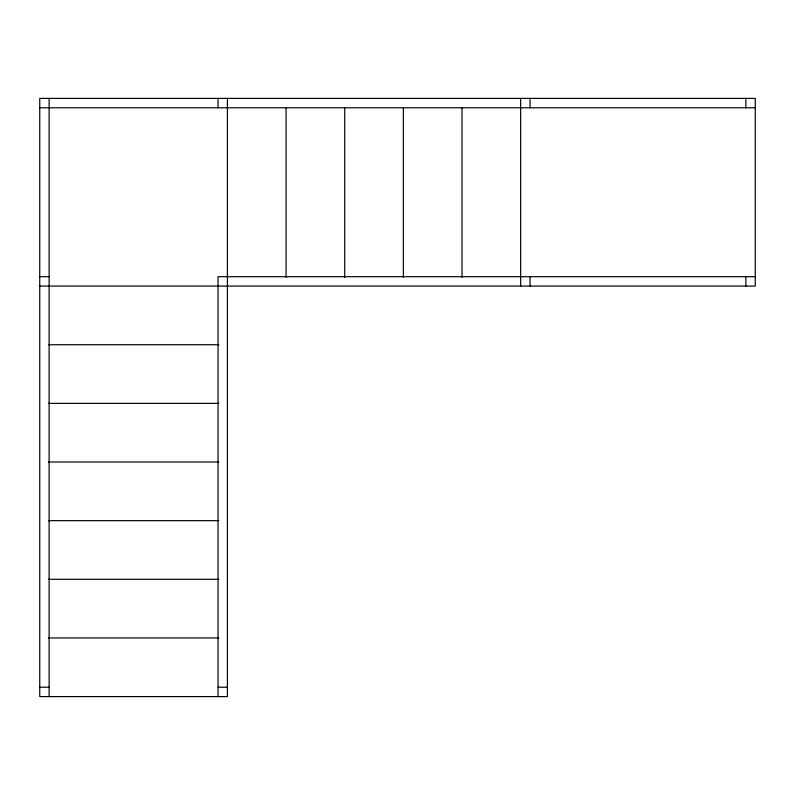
<?xml version="1.0" encoding="UTF-8"?>
<svg xmlns="http://www.w3.org/2000/svg" width="795" height="795" viewBox="0 0 795 795"><rect width="100%" height="100%" fill="white"/><g stroke="black" fill="none" stroke-linecap="round" stroke-linejoin="round"><path stroke-width="1.19" d="M39.75 107.782L755.25 107.782M39.75 276.69L49.131 276.69M755.25 276.69L218.039 276.69L218.039 696.599M39.75 286.071L755.25 286.071L755.25 98.401L39.75 98.401L39.75 696.599L227.42 696.599L227.42 98.401M48.396 344.722L218.784 344.722M48.396 403.363L218.784 403.363M48.396 462.014L218.784 462.014M48.396 520.655L218.784 520.655M48.396 579.307L218.784 579.307M48.396 637.958L218.784 637.958M39.75 687.218L49.131 687.218M218.039 687.218L227.42 687.218M745.869 98.401L745.869 107.782M745.869 276.69L745.869 286.071M530.046 98.401L530.046 107.782M530.046 276.69L530.046 286.071M520.655 98.401L520.655 286.071M462.014 108.279L462.014 277.425M403.363 108.279L403.363 277.425M344.722 108.279L344.722 277.425M286.071 108.279L286.071 277.425M218.039 98.401L218.039 107.782M49.131 98.401L49.131 696.599"/></g></svg>
